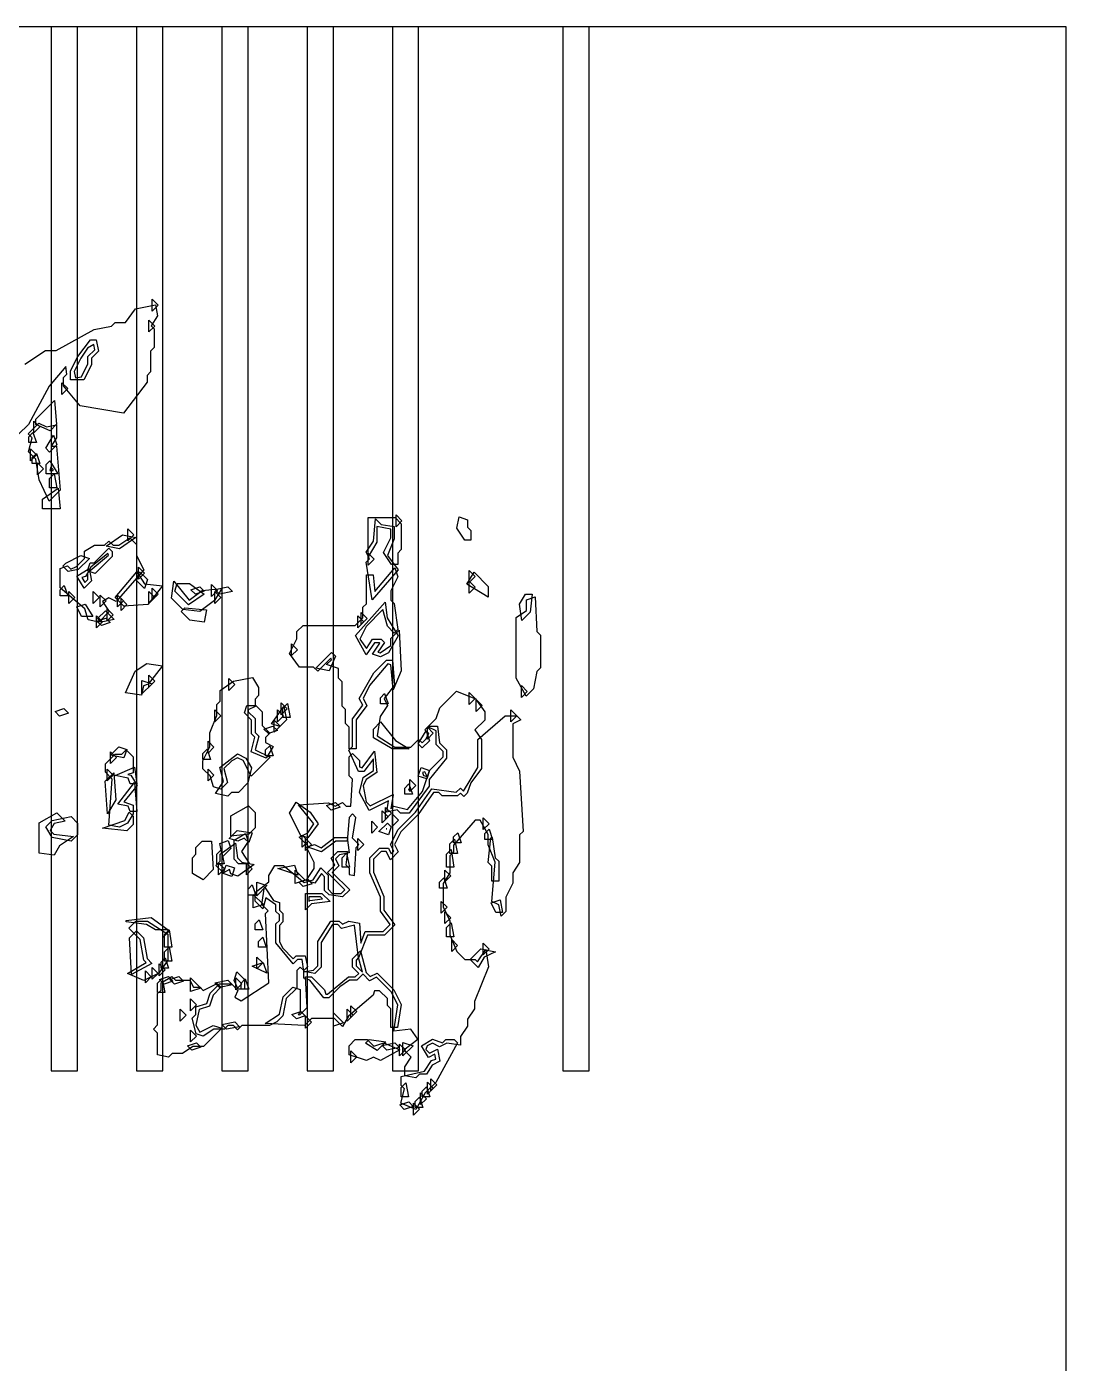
# Model space of a CAD drawing. Header units: millimetres. Extents: x 0 to 283, y 0 to 283.
# Drawn here: x 142.1 to 282.8, y 101.8 to 282.8 of the extents above; entities that cross this region are included whole.
import ezdxf

# ---------------------------------------------------------------- set-up
doc = ezdxf.new("R2010")
doc.units = ezdxf.units.MM
for name, color, linetype in [('CUT_OUTLINE', 5, 'Continuous'), ('CUT_SLOT', 1, 'Continuous'), ('ENG_D', 3, 'Continuous'), ('ENG_K', 2, 'Continuous'), ('ENG_L', 4, 'Continuous')]:
    doc.layers.add(name, color=color, linetype=linetype)

msp = doc.modelspace()

# ---------------------------------------------------------------- linework, layer by layer
at = {"layer": 'CUT_OUTLINE'}
msp.add_lwpolyline([(0, 0), (282.84, 0), (282.84, 282.84), (0, 282.84), (0, 0)], close=True, dxfattribs=at)
at = {"layer": 'CUT_SLOT'}
for points in [[(145.41, 141.42), (148.98, 141.42), (148.98, 282.84), (145.41, 282.84), (145.41, 141.42)], [(156.96, 141.42), (160.52, 141.42), (160.52, 282.84), (156.96, 282.84), (156.96, 141.42)], [(168.51, 141.42), (172.07, 141.42), (172.07, 282.84), (168.51, 282.84), (168.51, 141.42)], [(180.05, 141.42), (183.62, 141.42), (183.62, 282.84), (180.05, 282.84), (180.05, 141.42)], [(191.6, 141.42), (195.16, 141.42), (195.16, 282.84), (191.6, 282.84), (191.6, 141.42)], [(214.69, 141.42), (218.26, 141.42), (218.26, 282.84), (214.69, 282.84), (214.69, 141.42)]]:
    msp.add_lwpolyline(points, close=True, dxfattribs=at)
at = {"layer": 'ENG_D'}
for points in [[(159.9, 245.13), (159.1, 244.33), (159.1, 245.94), (159.9, 245.13)], [(159.43, 242.3), (158.63, 241.5), (158.63, 243.11), (159.43, 242.3)], [(150.73, 240.42), (151.51, 240.42), (151.81, 238.92), (150.85, 237.96), (150.85, 237.06), (149.82, 235), (148.02, 235), (148.02, 236.23), (149, 238.19), (150.73, 240.42)], [(143.32, 224.28), (142.34, 225.26), (142.81, 227.14), (142.27, 227.69), (143.73, 229.15), (144.75, 228.64), (146.14, 228.92), (146.14, 227.15), (145.4, 226.04), (146.12, 226.04), (146.62, 220.06), (145.12, 218.56), (143.79, 221.49), (143.32, 224.28)], [(145.24, 222.74), (145.66, 222.74), (145.66, 222.88), (145.34, 223.2), (145.24, 222.74)], [(189.5, 213.01), (188.33, 211.05), (188.33, 216.37), (191.96, 216.37), (192.8, 215.53), (192.8, 212.03), (192.33, 211.56), (192.33, 210.01), (191.5, 210.01), (190.41, 211.64), (191.39, 213.6), (191.39, 214.77), (189.5, 215.14), (189.5, 213.01)], [(152.86, 212.48), (155.04, 214.03), (156.85, 213.67), (154.67, 212.12), (152.86, 212.48)], [(153.68, 211.09), (151.38, 208.8), (150.32, 209.15), (150.68, 210.25), (151.22, 210.25), (153.21, 212.23), (153.68, 211.76), (153.68, 211.09)], [(147.41, 210.2), (149.42, 211.21), (150.58, 210.82), (149.08, 209.32), (147.71, 209.05), (146.98, 209.78), (147.41, 210.2)], [(188.33, 209.91), (188.33, 211.52), (189.13, 210.72), (188.33, 209.91)], [(149.86, 206.8), (148.88, 208.44), (150.54, 209.44), (150.87, 207.81), (149.86, 206.8)], [(155.24, 204.35), (154.06, 205.52), (157, 208.99), (158.06, 207.4), (160.49, 207.13), (158.51, 204.6), (155.24, 204.35)], [(157.21, 209.64), (158.02, 208.83), (157.21, 208.03), (157.21, 209.64)], [(188.52, 193.62), (187.65, 191.86), (188.13, 190.89), (186.68, 188.95), (186.68, 185.03), (185.73, 185.03), (185.73, 187.99), (185.26, 188.46), (185.26, 190.35), (184.79, 190.82), (184.79, 194.12), (184.32, 194.59), (184.32, 195.93), (182.7, 196.47), (183.34, 197.11), (183.27, 197.32), (181.49, 195.54), (180.92, 196.1), (179.01, 196.1), (177.68, 197.97), (178.66, 199.93), (178.66, 200.92), (179.51, 201.76), (186.58, 201.76), (187.62, 202.8), (187.62, 204.22), (188.09, 204.69), (188.09, 208.6), (189.01, 208.6), (189.22, 206.35), (191.95, 209.54), (192.35, 208.34), (191.39, 206.42), (191.39, 205.16), (191.85, 204.7), (192.35, 201.21), (191.86, 200.72), (190.94, 201.64), (190.33, 203.9), (188.05, 201.62), (187.19, 199.9), (188.08, 198.64), (188.91, 199.88), (190.07, 199.88), (190.52, 199.43), (189.64, 198.12), (189.94, 198.02), (191.39, 199.05), (191.39, 199.97), (192.54, 201.13), (192.81, 195.59), (191.71, 193.03), (191.41, 196.4), (191, 196.54), (188.52, 193.62)], [(202.8, 208.36), (202, 207.56), (202, 209.17), (202.8, 208.36)], [(147.18, 207.15), (147.64, 205.77), (146.61, 205.77), (146.61, 206.57), (147.18, 207.15)], [(165.53, 203.64), (163.23, 203.89), (161.68, 205.45), (162.01, 207.75), (164.09, 205.15), (165.84, 206.47), (168.5, 206.76), (167.53, 205.14), (165.53, 203.64)], [(165.53, 206.98), (166.14, 206.37), (164.93, 205.97), (164.32, 206.58), (165.53, 206.98)], [(202, 207.75), (202.8, 206.95), (202, 206.14), (202, 207.75)], [(148.59, 205.53), (147.79, 204.73), (147.79, 206.34), (148.59, 205.53)], [(150.01, 204.64), (151.03, 202.94), (149.53, 202.94), (148.87, 204.26), (150.01, 204.64)], [(151.09, 206.34), (151.89, 205.53), (151.09, 204.73), (151.09, 206.34)], [(152.03, 204.26), (152.03, 205.87), (152.83, 205.06), (152.03, 204.26)], [(210.24, 203.54), (209.14, 202.44), (208.82, 204.64), (209.64, 206), (210.51, 206), (210.24, 203.54)], [(151.56, 203.04), (152.36, 202.23), (151.56, 201.43), (151.56, 203.04)], [(152.19, 202.21), (151.69, 202.7), (152.74, 203.74), (153.92, 202.56), (152.19, 202.21)], [(159.06, 193.85), (157.68, 192.47), (157.68, 194.31), (159.06, 193.85)], [(158.63, 195.02), (159.43, 194.22), (158.63, 193.41), (158.63, 195.02)], [(168.79, 182.36), (169.26, 180.48), (168.36, 179.57), (167.4, 179.89), (166.91, 181.36), (165.93, 182.34), (165.93, 183.43), (166.88, 185.32), (166.88, 187.19), (167.82, 189.55), (167.82, 191.02), (168.29, 191.49), (168.29, 192.93), (170.08, 194.2), (172.65, 194.72), (173.48, 193.34), (173.48, 192.24), (173.01, 191.76), (173.01, 190.77), (172.06, 190.3), (172.06, 190.07), (173.01, 189.13), (173.01, 187.25), (173.5, 186.75), (173.04, 184.92), (175.05, 183.91), (172.47, 181.33), (171.42, 183.44), (170.65, 183.82), (169.85, 183.42), (168.79, 182.36)], [(174.45, 164.86), (174.08, 163.35), (173.01, 164.42), (173.01, 165.58), (174.89, 167), (174.89, 167.89), (175.7, 169.23), (176.86, 169.23), (179.66, 166.91), (180.87, 167.31), (181.93, 168.9), (182.9, 167.92), (182.9, 166.03), (183.47, 165.46), (184.69, 165.46), (185.16, 165.93), (182.81, 168.29), (183.8, 169.28), (183.33, 170.22), (184.22, 171.12), (185.53, 171.12), (185.28, 169.32), (185.73, 168.86), (185.73, 168.01), (186.46, 167.87), (186.68, 171.69), (187.05, 172.06), (186.19, 172.92), (186.66, 175.75), (186.2, 176.21), (185.73, 175.73), (185.48, 172.53), (183.93, 172.53), (182, 171.09), (180.42, 171.62), (178.97, 173.07), (180.15, 173.66), (180.96, 174.88), (178.9, 177.45), (182.95, 177.72), (183.85, 177.28), (184.84, 177.77), (185.36, 177.25), (185.98, 177.25), (186.2, 180.93), (185.73, 181.39), (185.73, 183.95), (186.2, 184.42), (187.15, 183.47), (187.15, 182.6), (187.53, 182.48), (189.2, 184.7), (189.52, 181.85), (188.04, 180.86), (187.63, 180.04), (188.07, 177.84), (188.61, 177.3), (191.69, 178.84), (191.41, 176.89), (191.79, 177.27), (193.66, 176.81), (195.66, 179.25), (196.61, 182.09), (198.46, 183.95), (198.46, 184.69), (197.52, 185.64), (197.52, 187.47), (196.41, 188.03), (197.55, 189.16), (198.02, 190.57), (200.29, 192.85), (202.86, 191.82), (204.12, 190.05), (204.12, 188.94), (202.77, 187.59), (203.65, 186.28), (203.65, 182.35), (202.21, 180.44), (201.73, 179.01), (201.29, 178.56), (200.82, 179.04), (200.44, 178.66), (198.36, 178.66), (197.89, 179.13), (197.17, 179.13), (195.11, 176.15), (192.76, 173.81), (191.89, 172.06), (192.38, 171.07), (191.33, 170.01), (190.77, 171.12), (190.07, 171.12), (189.03, 170.08), (189.03, 168.34), (190.45, 165.04), (190.45, 163.18), (191.94, 161.2), (190.55, 159.81), (188.25, 159.81), (187.03, 156.75), (186.48, 161.16), (184.72, 160.72), (184.22, 161.22), (183.51, 161.22), (181.96, 158.79), (181.96, 155.47), (181.1, 154.6), (179.63, 154.89), (179.4, 156.51), (178.76, 156.51), (178.17, 155.92), (175.83, 158.78), (175.83, 161.32), (176.31, 161.79), (176.31, 162.54), (175.83, 163.01), (175.83, 163.92), (174.46, 164.84), (174.45, 164.86)], [(191.01, 191.15), (189.98, 191.15), (189.98, 191.96), (190.55, 192.53), (191.01, 191.15)], [(209.07, 192), (209.07, 193.61), (209.87, 192.8), (209.07, 192)], [(176.9, 190.79), (177.27, 188.96), (176.37, 188.06), (175.22, 188.44), (176.9, 190.79)], [(207.65, 188.7), (207.65, 190.31), (208.46, 189.5), (207.65, 188.7)], [(191.56, 185.03), (189.03, 186.54), (189.03, 187.72), (190, 188.68), (192.02, 186.15), (193.89, 185.03), (191.56, 185.03)], [(195.63, 185.16), (195.1, 185.7), (196.17, 187.47), (196.61, 186.14), (195.63, 185.16)], [(197.14, 187.15), (196.34, 186.34), (196.34, 187.95), (197.14, 187.15)], [(155.25, 177.84), (156.51, 177.42), (156.51, 176.24), (155.73, 174.95), (154.65, 174.41), (153.19, 174.7), (153.67, 180.93), (152.74, 181.86), (152.74, 183), (154.05, 184.32), (154.99, 184.32), (155.56, 184.89), (156.51, 183.95), (156.51, 181.79), (155.77, 181.55), (156.18, 181.47), (157.03, 180.06), (155.25, 177.84)], [(175.45, 184.08), (174.42, 184.08), (174.42, 184.89), (174.99, 185.46), (175.45, 184.08)], [(195.1, 181.34), (195.48, 182.5), (196.64, 182.11), (196.25, 180.96), (195.1, 181.34)], [(194.31, 178.9), (193.28, 178.9), (193.28, 179.7), (193.85, 180.28), (194.31, 178.9)], [(193.98, 179.27), (193.98, 180.88), (194.79, 180.08), (193.98, 179.27)], [(148.1, 172.51), (145.52, 173.03), (144.66, 174.46), (145.55, 175.34), (148.1, 175.85), (148.96, 174.99), (148.96, 173.38), (148.1, 172.51)], [(203.88, 174.09), (203.88, 175.7), (204.69, 174.89), (203.88, 174.09)], [(172.61, 173.67), (172.17, 172.33), (171.54, 172.95), (170.67, 172.52), (169.5, 172.9), (170.57, 173.96), (172.61, 173.67)], [(190.78, 174.18), (190.83, 174.18), (190.82, 174.22), (190.78, 174.18)], [(205.15, 172.77), (204.12, 172.77), (204.12, 173.57), (204.69, 174.15), (205.15, 172.77)], [(170.69, 167.79), (169.75, 168.11), (169.57, 168.67), (168.72, 168.24), (167.72, 169.23), (168.29, 169.8), (168.29, 170.77), (170.36, 172.24), (170.63, 170.29), (171.24, 169.69), (172.88, 169.36), (170.69, 167.79)], [(200.4, 170.88), (199.4, 170.88), (199.4, 172.16), (200.02, 172.78), (200.4, 170.88)], [(200.45, 173.68), (200.91, 172.3), (199.88, 172.3), (199.88, 173.1), (200.45, 173.68)], [(205.06, 169.14), (204.58, 169.62), (204.95, 173), (205.13, 173.01), (205.52, 170.29), (206, 169.8), (206, 167.11), (205.06, 167.11), (205.06, 169.14)], [(198.93, 170.75), (199.57, 171.38), (199.91, 169), (198.93, 169), (198.93, 170.75)], [(198.7, 167.02), (198.7, 168.62), (199.5, 167.82), (198.7, 167.02)], [(199.02, 166.17), (197.99, 166.17), (197.99, 166.97), (198.56, 167.55), (199.02, 166.17)], [(180.44, 164.51), (182.16, 164.7), (181.86, 164.99), (180.31, 164.99), (180.31, 164.38), (180.44, 164.51)], [(199.03, 163.58), (198.23, 162.77), (198.23, 164.38), (199.03, 163.58)], [(198.7, 162.97), (199.5, 162.16), (198.7, 161.36), (198.7, 162.97)], [(206.53, 162.87), (205.62, 162.87), (204.96, 164.19), (206.18, 164.59), (206.53, 162.87)], [(161.22, 159.94), (161.22, 156.43), (159.96, 154.67), (157.93, 153.65), (155.75, 154.59), (158.25, 156.08), (157.94, 156.39), (157.46, 159.22), (155.94, 160.75), (156.88, 161.69), (158.46, 161.69), (161.22, 159.94)], [(199.55, 161.46), (199.93, 159.57), (198.93, 159.57), (198.93, 160.85), (199.55, 161.46)], [(182.82, 151.79), (185.65, 154.15), (186.58, 154.15), (187.05, 154.62), (186.2, 155.47), (186.2, 156.6), (187.27, 157.67), (188.07, 154.74), (188.61, 154.2), (189.55, 154.67), (191.82, 152.4), (192.81, 150.41), (192.3, 147.31), (191.39, 147.31), (191.39, 149.81), (190.92, 150.28), (190.92, 151.22), (189.88, 152.26), (189.2, 152.26), (189, 151.66), (185.68, 148.81), (184.84, 147.41), (183.75, 148.49), (180.65, 148.49), (179.7, 147.54), (174.4, 147.82), (176.33, 149.11), (176.8, 151.44), (178.13, 152.77), (179.13, 152.43), (179.13, 149.34), (178.86, 149.07), (179.07, 149), (180.07, 150), (179.83, 154.15), (180.65, 154.15), (182.4, 152.39), (182.6, 151.79), (182.82, 151.79)], [(199.64, 159.2), (200.44, 158.39), (199.64, 157.59), (199.64, 159.2)], [(203.57, 157.94), (205.55, 157.55), (204.05, 156.8), (203.22, 155.42), (202.13, 156.51), (203.57, 157.94)], [(172.63, 155.61), (174.1, 156.1), (174.59, 154.63), (172.63, 155.61)], [(163.18, 143.78), (161.79, 143.78), (161.3, 143.29), (159.81, 143.59), (159.81, 146.51), (159.24, 147.08), (159.81, 147.65), (159.81, 151.89), (160.28, 152.36), (160.28, 153.34), (161.73, 154.21), (162.26, 153.68), (164.19, 153.68), (164.67, 152.74), (165.56, 152.74), (165.98, 152.31), (167.87, 153.26), (168.39, 152.74), (167.32, 151.66), (166.83, 150.19), (165.43, 149.73), (165, 147.59), (165.55, 146.68), (167.33, 147.57), (168.49, 147.18), (166.03, 144.72), (164.59, 144.72), (163.18, 143.78)], [(170.55, 154.82), (171.59, 153.78), (171.59, 152.5), (170.74, 152.5), (170.16, 153.66), (170.55, 154.82)], [(167.58, 153.35), (169.31, 153.7), (169.95, 153.06), (168.21, 152.71), (167.58, 153.35)], [(170.89, 147.4), (169.16, 147.06), (168.52, 147.69), (170.25, 148.04), (170.89, 147.4)], [(192.63, 144.28), (189.98, 142.8), (189.03, 143.28), (188.11, 142.82), (185.73, 143.61), (185.73, 144.82), (186.58, 145.66), (188.19, 145.66), (189.1, 144.76), (190.46, 145.21), (192.63, 144.28)], [(194.79, 136.17), (192.76, 137.04), (193.25, 138.99), (192.8, 139.44), (192.8, 140.67), (195.96, 141.39), (196.9, 142.8), (197.48, 142.99), (197.35, 143.67), (196.49, 143.23), (195.55, 144.8), (197.02, 145.69), (198.4, 145.23), (198.84, 145.66), (199.97, 145.66), (200.4, 145.23), (197.47, 139.86), (196.06, 138.45), (194.79, 136.17)], [(193.04, 143.45), (193.04, 145.28), (194.42, 144.82), (193.04, 143.45)]]:
    msp.add_lwpolyline(points, close=True, dxfattribs=at)
at = {"layer": 'ENG_K'}
for points in [[(142.36, 227.31), (142.94, 227.89), (143.4, 226.51), (142.36, 226.51), (142.36, 227.31)], [(142.6, 224.06), (142.6, 225.66), (143.4, 224.86), (142.6, 224.06)], [(143.87, 223.68), (142.84, 223.68), (142.84, 224.49), (143.41, 225.06), (143.87, 223.68)], [(143.54, 222.17), (143.54, 223.78), (144.35, 222.97), (143.54, 222.17)], [(146.33, 220.34), (146.63, 217.55), (144.25, 217.55), (144.25, 218.85), (146.33, 220.34)], [(192.1, 215.1), (192.1, 216.71), (192.9, 215.9), (192.1, 215.1)], [(201.76, 215.06), (202.23, 214.59), (202.23, 213.31), (201.4, 213.31), (200.33, 214.91), (200.64, 216.45), (201.76, 216.07), (201.76, 215.06)], [(156.6, 214.02), (155.8, 213.21), (155.8, 214.82), (156.6, 214.02)], [(157.35, 209.03), (158.43, 207.95), (158.02, 206.75), (156.94, 207.83), (157.35, 209.03)], [(167.11, 205.67), (167.11, 207.28), (167.92, 206.48), (167.11, 205.67)], [(155.19, 205.06), (154.38, 204.26), (154.38, 205.87), (155.19, 205.06)], [(154.86, 203.78), (154.86, 205.39), (155.66, 204.59), (154.86, 203.78)], [(152.97, 203.98), (153.78, 203.18), (152.97, 202.37), (152.97, 203.98)], [(164.17, 202.48), (163.01, 203.65), (163.49, 204.13), (166.45, 203.86), (166.12, 202.2), (164.17, 202.48)], [(186.91, 203.04), (187.72, 202.23), (186.91, 201.43), (186.91, 203.04)], [(188.19, 202.7), (187.38, 201.9), (187.38, 203.51), (188.19, 202.7)], [(152.8, 202.74), (153.41, 202.13), (152.2, 201.73), (151.59, 202.34), (152.8, 202.74)], [(183.05, 195.6), (181.25, 195.96), (183.38, 198.09), (183.89, 197.57), (183.05, 195.6)], [(157.64, 192.3), (155.45, 192.62), (156.79, 195.56), (158.34, 196.59), (160.48, 196.28), (158.53, 193.78), (157.89, 193.57), (157.64, 192.3)], [(170.27, 193.75), (169.47, 192.94), (169.47, 194.55), (170.27, 193.75)], [(147.14, 190.48), (147.75, 189.87), (146.54, 189.47), (145.93, 190.08), (147.14, 190.48)], [(167.58, 190.31), (168.39, 189.5), (167.58, 188.7), (167.58, 190.31)], [(177.39, 191.16), (177.77, 189.27), (176.78, 189.27), (176.78, 190.55), (177.39, 191.16)], [(203.74, 190.92), (202.94, 190.11), (202.94, 191.72), (203.74, 190.92)], [(154.56, 185.3), (155.63, 184.94), (155.25, 183.81), (153.44, 184.17), (154.56, 185.3)], [(153.44, 183.04), (153.44, 184.65), (154.25, 183.85), (153.44, 183.04)], [(166.51, 184.99), (166.97, 183.61), (165.93, 183.61), (165.93, 184.42), (166.51, 184.99)], [(166.64, 184.46), (166.64, 186.07), (167.45, 185.26), (166.64, 184.46)], [(168.74, 180.59), (168.26, 182.53), (170.62, 184.36), (171.76, 183.79), (172.55, 182.47), (172.04, 180.43), (170.75, 179.13), (169.8, 179.13), (169.31, 178.64), (167.66, 178.97), (168.74, 180.59)], [(156.7, 182.54), (157.01, 180.31), (156.1, 180.31), (155.85, 181.05), (154.07, 181.41), (156.7, 182.54)], [(166.64, 182.3), (167.45, 181.49), (166.64, 180.69), (166.64, 182.3)], [(157, 176.54), (156.1, 176.54), (155.85, 177.28), (154.44, 177.56), (156.69, 180.47), (157, 176.54)], [(184.52, 177.15), (183.31, 176.74), (182.7, 177.35), (183.91, 177.75), (184.52, 177.15)], [(148.45, 173.17), (146.55, 171.9), (145.79, 170.63), (143.78, 170.92), (143.78, 175.03), (146.18, 176.36), (147.32, 175.22), (145.81, 174.92), (145.25, 173.98), (145.77, 173.47), (148.45, 173.17)], [(155.97, 176.47), (156.51, 175.93), (156.51, 174.79), (155.65, 173.94), (152.35, 174.3), (155.4, 175.32), (155.97, 176.47)], [(173.01, 174.32), (172.17, 173.49), (169.71, 173.21), (169.71, 175.97), (172.1, 177.3), (173.01, 176.4), (173.01, 174.32)], [(167.36, 168.67), (165.97, 167.29), (164.52, 168.16), (164.52, 170.27), (164.99, 170.75), (164.99, 171.69), (165.84, 172.53), (167.1, 172.53), (167.36, 168.67)], [(168.26, 172.22), (169.38, 172.6), (169.74, 171.53), (168.62, 170.41), (168.26, 172.22)], [(179.37, 171.73), (179.37, 173.34), (180.17, 172.53), (179.37, 171.73)], [(180.65, 172.06), (179.84, 171.26), (179.84, 172.87), (180.65, 172.06)], [(181.02, 168.83), (181.02, 169.65), (179.98, 171.73), (181.04, 172.08), (181.94, 171.63), (183.77, 173.01), (185.47, 173.01), (185.76, 170.93), (184.44, 170.67), (183.9, 170.13), (184.37, 169.19), (183.47, 168.29), (185.83, 165.93), (184.87, 164.98), (183.03, 165.24), (182.43, 165.84), (182.43, 167.72), (182, 168.16), (181.12, 166.83), (179.94, 167.22), (181.02, 168.83)], [(186.91, 172.87), (187.72, 172.06), (186.91, 171.26), (186.91, 172.87)], [(168.44, 171.36), (168.81, 169.47), (167.82, 169.47), (167.82, 170.75), (168.44, 171.36)], [(168.06, 169.57), (168.86, 168.76), (168.06, 167.96), (168.06, 169.57)], [(171.83, 167.96), (171.83, 169.57), (172.63, 168.76), (171.83, 167.96)], [(178.35, 169.27), (178.8, 167.92), (176.1, 168.82), (178.35, 169.27)], [(178.43, 168.62), (179.81, 167.25), (178.43, 166.79), (178.43, 168.62)], [(173.1, 165.23), (172.06, 165.23), (172.06, 166.03), (172.64, 166.61), (173.1, 165.23)], [(173.24, 165.13), (173.24, 166.97), (174.62, 166.51), (173.24, 165.13)], [(178.93, 166.98), (180.14, 167.38), (180.75, 166.77), (179.54, 166.37), (178.93, 166.98)], [(172.77, 165.32), (174.15, 163.95), (172.77, 163.49), (172.77, 165.32)], [(180.66, 164.06), (179.84, 163.24), (179.84, 165.46), (182.06, 165.46), (183.18, 164.34), (180.66, 164.06)], [(159.51, 160.51), (158.31, 161.23), (155.56, 161.62), (155.57, 161.8), (158.93, 162.17), (161.25, 160.51), (159.51, 160.51)], [(173.58, 161.89), (174.04, 160.51), (173.01, 160.51), (173.01, 161.32), (173.58, 161.89)], [(160.51, 159.47), (160.51, 161.08), (161.32, 160.28), (160.51, 159.47)], [(161.73, 158.16), (160.75, 158.16), (160.75, 159.9), (161.39, 160.54), (161.73, 158.16)], [(160.75, 156.27), (160.75, 157.55), (161.37, 158.16), (161.74, 156.27), (160.75, 156.27)], [(203.88, 158.73), (204.69, 157.92), (203.88, 157.12), (203.88, 158.73)], [(160.04, 154.29), (160.04, 155.9), (160.85, 155.09), (160.04, 154.29)], [(161.31, 155.33), (160.28, 155.33), (160.28, 156.13), (160.85, 156.71), (161.31, 155.33)], [(173.24, 156.84), (174.05, 156.03), (173.24, 155.23), (173.24, 156.84)], [(158.16, 153.34), (158.16, 154.95), (158.96, 154.15), (158.16, 153.34)], [(159.9, 154.62), (159.1, 153.82), (159.1, 155.43), (159.9, 154.62)], [(160.8, 152.03), (159.81, 152.03), (159.81, 153.3), (160.42, 153.92), (160.8, 152.03)], [(161.28, 154.18), (161.89, 153.57), (160.69, 153.17), (160.08, 153.78), (161.28, 154.18)], [(161.49, 153.78), (162.7, 154.18), (163.31, 153.57), (162.1, 153.17), (161.49, 153.78)], [(164.28, 154.01), (165.66, 152.63), (164.28, 152.17), (164.28, 154.01)], [(171.69, 153.88), (172.15, 152.5), (171.12, 152.5), (171.12, 153.3), (171.69, 153.88)], [(179.84, 148.83), (180.65, 148.02), (179.84, 147.22), (179.84, 148.83)], [(183.61, 149.3), (184.99, 147.92), (183.61, 147.46), (183.61, 149.3)], [(186.3, 148.96), (185.5, 148.16), (185.5, 149.77), (186.3, 148.96)], [(185.97, 150.24), (186.77, 149.44), (185.97, 148.63), (185.97, 150.24)], [(164.46, 144.22), (163.85, 144.82), (165.06, 145.23), (165.66, 144.62), (164.46, 144.22)], [(192.58, 144.58), (190.84, 144.23), (190.21, 144.87), (191.94, 145.21), (192.58, 144.58)], [(192.57, 145.05), (193.37, 144.25), (192.57, 143.45), (192.57, 145.05)], [(185.97, 144.11), (186.77, 143.31), (185.97, 142.5), (185.97, 144.11)], [(192.8, 139.16), (193.42, 139.78), (193.8, 137.89), (192.8, 137.89), (192.8, 139.16)], [(194.42, 136.6), (193.21, 136.2), (192.6, 136.81), (193.81, 137.21), (194.42, 136.6)]]:
    msp.add_lwpolyline(points, close=True, dxfattribs=at)
at = {"layer": 'ENG_L'}
msp.add_lwpolyline([(141.82, 237.12), (144.65, 239), (146.08, 239), (151.24, 241.82), (153.56, 242.28), (154.05, 242.77), (155.45, 242.77), (156.84, 244.64), (159.52, 245.17), (159.82, 243.67), (158.93, 242.33), (159.33, 241.93), (159.33, 239.38), (158.86, 238.9), (158.86, 236.08), (158.39, 235.6), (158.39, 234.68), (155.19, 230.5), (149.31, 231.48), (147.08, 234.2), (147.08, 235.33), (147.54, 235.79), (147.39, 236.8), (145.15, 234.15), (142.32, 228.96), (141, 227.64)], dxfattribs=at)
for points in [[(149.4, 237.94), (148.5, 236.14), (148.68, 235.27), (149.51, 235.44), (150.38, 237.17), (150.38, 238.16), (151.3, 239.08), (151.16, 239.81), (150.31, 239.3), (149.4, 237.94)], [(146.84, 234.62), (147.65, 233.82), (146.84, 233.01), (146.84, 234.62)], [(143.31, 229.67), (145.85, 232.22), (146.14, 229.01), (145.25, 228.12), (143.31, 228.95), (143.31, 229.67)], [(143.07, 229.44), (143.88, 228.63), (143.07, 227.83), (143.07, 229.44)], [(146.17, 226.21), (145.19, 225.23), (144.66, 225.77), (145.73, 227.54), (146.17, 226.21)], [(146.32, 222.27), (144.72, 222.27), (144.72, 223.54), (145.24, 224.06), (146.32, 222.27)], [(145.19, 220.38), (145.19, 221.66), (145.81, 222.27), (146.19, 220.38), (145.19, 220.38)], [(188.05, 211.68), (189.04, 213.16), (189.32, 216.19), (190.09, 215.42), (191.86, 215.16), (191.86, 213.5), (190.95, 211.22), (192.4, 209.29), (188.88, 205.23), (188.07, 210.33), (188.51, 210.76), (188.05, 211.68)], [(149.91, 211.79), (151.26, 212.6), (152.64, 212.6), (153.21, 213.17), (153.78, 212.6), (154.55, 212.6), (156.06, 213.61), (156.98, 212.7), (156.98, 211.24), (157.97, 209.27), (154.21, 205), (153.22, 205.5), (152.36, 204.99), (153.27, 203.62), (151.87, 202.21), (150.43, 202.5), (149.94, 203.98), (146.61, 206.84), (146.61, 209.47), (147.61, 209.81), (148.07, 209.35), (148.82, 209.73), (149.91, 210.82), (149.91, 211.79)], [(150.4, 208.96), (153.17, 211.27), (153.09, 211.5), (150.79, 209.62), (150.4, 208.96)], [(150.38, 208.92), (150.06, 208.4), (149.55, 208.23), (149.95, 207.56), (150.38, 207.99), (150.38, 208.92)], [(204.59, 205.59), (201.67, 207.34), (202.66, 208.98), (204.59, 207.04), (204.59, 205.59)], [(159.9, 206), (159.1, 205.2), (159.1, 206.81), (159.9, 206)], [(162.13, 206.41), (162.46, 207.42), (164.12, 207.42), (166.1, 206), (164.02, 204.52), (162.13, 206.41)], [(169.95, 206.33), (168.21, 205.98), (167.58, 206.62), (169.31, 206.97), (169.95, 206.33)], [(158.63, 206.34), (159.43, 205.53), (158.63, 204.73), (158.63, 206.34)], [(167.58, 204.73), (167.58, 206.34), (168.39, 205.53), (167.58, 204.73)], [(189.88, 199.4), (189.16, 199.4), (188.07, 197.77), (186.62, 200.38), (190.61, 204.89), (190.91, 202.78), (192.37, 200.35), (191.09, 198.05), (189.99, 197.5), (188.9, 197.86), (189.91, 199.37), (189.88, 199.4)], [(211.18, 200.92), (211.66, 200.44), (211.66, 196.01), (211.17, 195.52), (210.7, 193.16), (209.72, 192.18), (208.36, 194.63), (208.36, 202.83), (209.78, 203.77), (209.78, 205.23), (210.94, 205.62), (211.18, 200.92)], [(178.76, 198.46), (177.96, 197.66), (177.96, 199.27), (178.76, 198.46)], [(187, 181.96), (185.69, 184.84), (186.2, 185.36), (186.2, 189.11), (187.58, 190.94), (187.12, 191.87), (189.08, 195.31), (190.82, 197.05), (191.61, 197.05), (191.87, 193.68), (190.49, 191.84), (190.96, 190.9), (189.96, 189.42), (189.53, 186.79), (191.93, 185.26), (194.12, 185.26), (195.16, 186.3), (195.63, 185.83), (196.15, 186.34), (196.52, 187.1), (196.01, 187.62), (196.48, 188.09), (197.73, 188.09), (197.98, 185.84), (198.93, 184.89), (198.93, 183.76), (196.58, 180.88), (196.58, 180), (193.87, 176.31), (192.71, 176.31), (192.26, 176.76), (190.87, 176.48), (191.09, 178.01), (188.47, 176.7), (187.13, 179.1), (187.65, 181.16), (189.03, 182.09), (189.03, 183.69), (187.74, 181.96), (187, 181.96)], [(202.8, 191.86), (202, 191.06), (202, 192.67), (202.8, 191.86)], [(172.53, 188.94), (171.56, 189.91), (171.89, 190.92), (173.1, 190.92), (173.95, 190.07), (173.95, 188.19), (174.99, 187.15), (174.42, 186.58), (174.42, 185.88), (175.46, 185.36), (174.52, 183.79), (172.49, 184.65), (172.98, 186.6), (172.53, 187.05), (172.53, 188.94)], [(176.07, 190.31), (176.87, 189.5), (176.07, 188.7), (176.07, 190.31)], [(176.54, 189.64), (176.54, 191.25), (177.35, 190.45), (176.54, 189.64)], [(176.4, 188.09), (175.6, 187.29), (175.6, 188.9), (176.4, 188.09)], [(187.63, 154.54), (186.77, 153.68), (185.8, 153.68), (184.47, 152.79), (183, 151.32), (182.32, 151.32), (180.41, 153.71), (179.61, 153.98), (179.61, 154.81), (180.9, 155.07), (181.49, 155.66), (181.49, 158.93), (183.25, 161.69), (184.42, 161.69), (184.84, 161.27), (185.7, 161.7), (187.14, 161.42), (187.31, 158.73), (187.93, 160.28), (190.35, 160.28), (191.31, 161.24), (189.98, 163.03), (189.98, 164.94), (188.56, 168.24), (188.56, 170.27), (189.88, 171.59), (191.06, 171.59), (191.45, 170.81), (191.81, 171.17), (191.36, 172.06), (192.38, 174.09), (194.74, 176.46), (196.94, 179.62), (200.26, 179.15), (200.82, 179.7), (201.24, 179.28), (203.18, 182.5), (203.18, 186.31), (206.86, 189.5), (208.46, 189.5), (208.99, 188.97), (207.89, 188.42), (207.89, 183.9), (208.83, 182.02), (209.31, 173.86), (208.83, 173.38), (208.83, 169.63), (207.89, 168.22), (207.89, 166.82), (206.95, 164.94), (206.95, 163.01), (206.33, 162.39), (206.03, 163.89), (205.05, 164.38), (205.53, 169.67), (204.59, 172.02), (204.59, 173.42), (203.51, 175.36), (202.81, 175.36), (199.88, 171.97), (199.88, 171.02), (199.4, 170.55), (199.4, 168.22), (198.46, 166.81), (198.46, 163.63), (199.4, 161.75), (199.4, 159.85), (200.31, 157.58), (201.39, 156.51), (202.8, 156.51), (203.14, 156.17), (204.26, 157.86), (204.6, 155.53), (202.7, 150.8), (202.7, 149.84), (201.76, 148.42), (201.76, 147.48), (200.82, 146.06), (200.82, 144.92), (198.97, 145.18), (197.99, 144.69), (197.05, 145.16), (196.3, 144.79), (196.14, 144.31), (196.62, 143.83), (197.69, 144.36), (198.02, 142.71), (196.98, 142.18), (196.24, 140.95), (195.26, 140.95), (194.77, 140.46), (193.28, 140.76), (193.28, 141.96), (194.15, 143.28), (193.15, 144.28), (195.07, 145.71), (194.11, 147.06), (191.82, 146.81), (192.33, 150.34), (191.43, 152.12), (189.46, 154.1), (188.52, 153.63), (187.64, 154.5), (187.63, 154.54)], [(174.22, 187.72), (175.43, 188.12), (176.03, 187.52), (174.83, 187.11), (174.22, 187.72)], [(152.73, 180.64), (153.87, 181.78), (154.15, 178.13), (153.02, 176.25), (152.73, 180.64)], [(152.97, 182.3), (153.78, 181.49), (152.97, 180.69), (152.97, 182.3)], [(196.3, 181.28), (195.98, 181.91), (195.7, 181.81), (195.82, 181.44), (196.3, 181.28)], [(193.78, 179.54), (193.81, 179.46), (193.97, 179.73), (193.78, 179.54)], [(180.17, 172.96), (179.2, 173.28), (177.69, 176.32), (178.59, 177.82), (180.48, 176.47), (181.54, 174.89), (180.17, 172.96)], [(191.02, 175.83), (190.21, 175.03), (190.21, 176.64), (191.02, 175.83)], [(190.68, 177.11), (191.49, 176.31), (190.68, 175.5), (190.68, 177.11)], [(191.63, 174.56), (191.63, 176.17), (192.43, 175.36), (191.63, 174.56)], [(188.8, 175.22), (189.6, 174.42), (188.8, 173.61), (188.8, 175.22)], [(191.42, 174.48), (191.07, 173.41), (189.78, 173.85), (190.92, 174.99), (191.42, 174.48)], [(172.09, 172.5), (171.17, 171.12), (172.27, 169.47), (170.79, 169.47), (170.18, 170.08), (170.18, 172.67), (171.72, 173.59), (172.09, 172.5)], [(184.79, 170.27), (185.41, 170.89), (185.79, 169), (184.79, 169), (184.79, 170.27)], [(169.85, 167.76), (168.7, 168.14), (169.09, 169.3), (170.24, 168.91), (169.85, 167.76)], [(178.66, 154.99), (178.66, 152.64), (177.23, 151.2), (176.76, 148.85), (175.97, 148.06), (174.95, 147.55), (171.22, 147.55), (170.65, 146.98), (170.08, 147.55), (169.33, 147.55), (168.86, 147.08), (167.42, 147.08), (165.97, 146.11), (165.03, 146.42), (164.49, 148.56), (164.99, 149.06), (164.99, 150.08), (166.46, 150.56), (166.91, 151.92), (168.19, 153.21), (169.8, 153.21), (170.7, 152.31), (170.25, 151.41), (171.12, 150.89), (174.88, 153.33), (174.41, 162.73), (174.79, 163.11), (173.93, 163.97), (174.27, 166.34), (175.51, 164.48), (176.31, 164.22), (176.31, 163.2), (176.78, 162.73), (176.78, 161.59), (176.31, 161.12), (176.31, 158.92), (176.73, 158.06), (178.19, 156.6), (178.56, 156.98), (179.8, 156.98), (180.1, 155.49), (179.61, 154.99), (179.13, 155.47), (178.66, 154.99)], [(156.98, 160.38), (157.9, 159.45), (158.38, 156.62), (159.02, 155.98), (156.29, 154.47), (156.03, 159.43), (156.98, 160.38)], [(174.05, 159.54), (174.51, 158.16), (173.48, 158.16), (173.48, 158.96), (174.05, 159.54)], [(187.57, 154.77), (187.03, 156.76), (186.68, 156.41), (186.68, 155.66), (187.57, 154.77)], [(170.41, 152.4), (170.41, 154.01), (171.22, 153.21), (170.41, 152.4)], [(165.09, 150.38), (164.28, 149.57), (164.28, 151.18), (165.09, 150.38)], [(162.87, 149.77), (163.67, 148.96), (162.87, 148.16), (162.87, 149.77)], [(178.6, 148.46), (177.99, 149.07), (179.2, 149.47), (179.81, 148.86), (178.6, 148.46)], [(164.28, 145.33), (164.28, 146.94), (165.09, 146.14), (164.28, 145.33)], [(189.54, 144.19), (187.95, 145.15), (188.48, 145.68), (190.71, 145.36), (189.54, 144.19)], [(196.34, 138.26), (196.34, 139.87), (197.14, 139.06), (196.34, 138.26)], [(197.62, 139.54), (196.81, 138.73), (196.81, 140.34), (197.62, 139.54)], [(195.26, 137.85), (195.72, 136.47), (194.69, 136.47), (194.69, 137.28), (195.26, 137.85)], [(195.4, 138.45), (196.2, 137.65), (195.4, 136.85), (195.4, 138.45)], [(195.63, 138.69), (196.21, 139.26), (196.67, 137.89), (195.63, 137.89), (195.63, 138.69)], [(195.26, 136.24), (194.45, 135.43), (194.45, 137.04), (195.26, 136.24)]]:
    msp.add_lwpolyline(points, close=True, dxfattribs=at)

doc.saveas('drawing.dxf')
